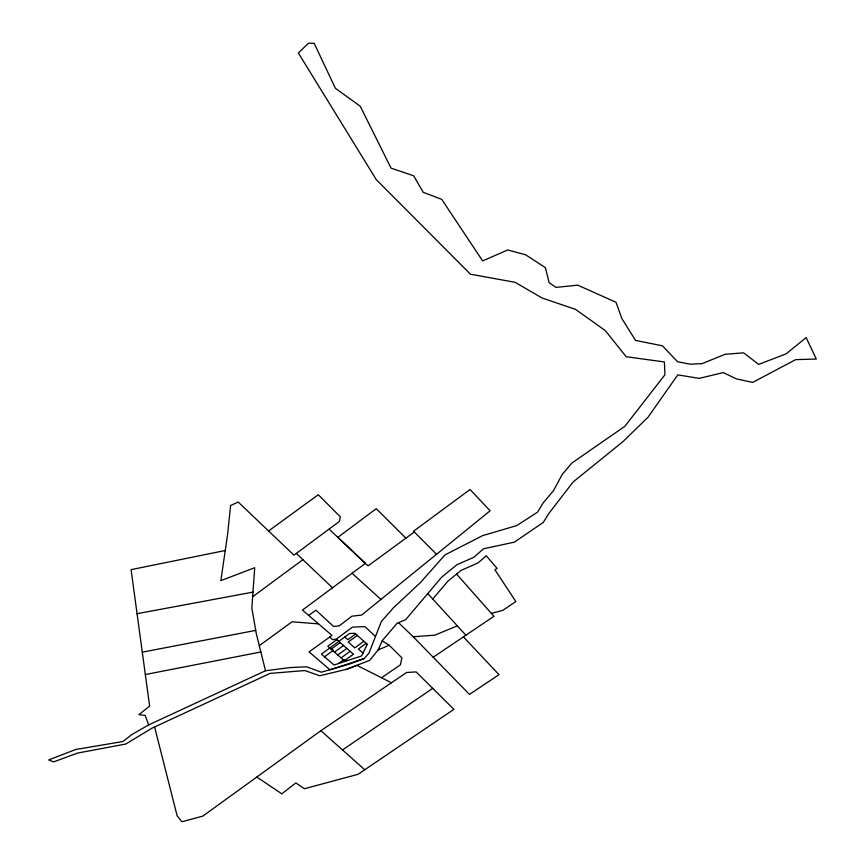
<?xml version="1.0" encoding="UTF-8"?>
<svg xmlns="http://www.w3.org/2000/svg" width="865" height="865" viewBox="0 0 865 865"><rect width="100%" height="100%" fill="white"/><g stroke="black" fill="none" stroke-linecap="round" stroke-linejoin="round"><path stroke-width="1.3" d="M346.854 669.229L369.712 660.319L378.146 649.929L382.308 640.597L397.197 623.189L405.685 619.675L441.593 577.258L456.936 564.715L473.728 557.352L483.621 548.756L514.329 542.171L543.296 522.417L548.691 513.68L573.149 481.946L622.908 441.669L648.004 417.254L677.792 374.88L699.255 378.373L723.281 372.577L736.342 378.881L752.647 382.417L795.681 359.635L816.322 359.04L806.148 337.61L786.112 353.85L758.648 364.392L743.63 352.834L725.151 354.282L702.077 363.635L690.184 364.187L677.587 361.765L662.428 345.805L635.526 340.41L621.903 318.623L616.01 302.274L577.744 285.169L555.914 287.396L549.124 282.66L545.437 267.674L525.552 254.753L507.679 249.974L482.638 260.927L441.734 199.361L423.19 192.29L413.643 175.8L391.045 168.134L360.24 106.233L335.382 88.284L314.2 43.337L308.383 43.25L298.403 53.035L376.253 179.585L470.452 274.194L515.118 282.314L542.085 298.014L575.452 309.335L605.251 330.538L626.195 356.715L664.385 361.948L664.947 374.729L624.887 426.283L571.841 463.089L562.218 474.442L553.568 490.531L543.22 502.846L537.533 512.199L516.632 525.628L482.519 535.684L444.988 554.898L420.239 582.761L393.251 607.976L381.379 621.492L368.955 653.172L364.079 658.589L349.536 664.061L321.304 672.202L306.632 666.807L290.078 667.575L265.512 670.743L148.694 724.881L131.48 734.763L122.96 741.51L75.688 749.501L48.678 759.957L53.695 761.87L77.515 753.091L125.847 744.019L152.056 728.146L270.15 673.392L304.858 670.548L319.747 675.76L346.854 669.229L356.877 665.326L391.467 682.777M432.749 599.013L447.919 581.139L461.132 570.349L478.042 562.931L486.281 555.784L497.115 568.435L494.888 569.7L515.843 601.553L502.835 610.322L491.396 613.415M154.608 726.968L177.098 815.695L181.866 821.75L202.788 816.117L320.904 730.687L406.637 672.473L416.141 671.932L453.887 709.332L358.088 774.294L304.404 788.75L295.862 782.922L281.806 793.821L256.797 777.051M265.512 670.743L256.289 633.667L251.845 608.073L254.721 567.721L220.845 580.642L227.592 534.44L230.598 505.506L238.221 502.057L293.959 555.168L339.426 521.4L340.28 516.794L318.277 494.737L268.572 530.98M252.656 596.742L302.912 559.677M329.111 529.088L368.047 565.894L414.335 531.986M331.133 649.193L340.194 642.554M324.494 656.795L333.36 650.307L330.289 647.626M355.666 633.98L347.871 639.689L344.811 636.986M334.474 652.102L343.524 645.485M357.277 635.418L348.206 642.057L354.801 647.885L363.851 641.279M337.804 654.989L346.843 648.393M259.273 645.679L292.078 621.784L318.569 623.892M341.124 657.876L350.141 651.291M338.518 663.541L343.989 659.541L345.827 661.141M366.176 643.355L358.413 649.02L363.03 653.086M308.697 615.415L315.995 610.214L333.533 626.422L339.188 625.882L351.936 616.183L361.657 615.058L490.12 510.793L470.041 489.504L413.578 531.218L436.533 554.292M342.497 749.933L432.727 688.367M381.497 677.749L400.376 664.904L401.911 657.843L389.196 645.247L382.222 640.803M433.192 657.227L493.947 616.302L456.569 574.079M378.146 649.929L389.196 645.247M457.315 625.849L434.738 635.191L413.211 636.748L398.506 622.649M364.079 658.589L330.008 669.813L309.075 651.907L331.965 635.418L302.469 610.063L365.398 563.396L337.869 537.37L376.253 508.663L405.89 538.192M225.181 550.518L131.08 569.646L149.613 706.056L138.984 714.641L145.169 715.463L148.694 724.881M145.331 674.538L260.841 651.983M142.292 652.167L255.716 630.39M137.07 613.707L252.98 592.114M329.673 637.073L332.744 639.7L336.29 639.127L352.433 627.136L364.868 626.584L375.486 636.51M320.904 730.687L364.771 769.774M352.077 573.279L380.935 599.413M296.36 553.449L332.495 587.8M413.211 636.748L469.468 694.411L498.997 674.678L463.402 636.878M427.775 593.574L465.889 635.202M367.268 644.317L361.646 655.929L334.052 665.012L321.402 654.124L349.568 633.504L354.866 633.266L367.268 644.317M336.853 639.624L327.77 646.274L344.421 660.752L353.428 654.178L336.853 639.624"/></g></svg>
